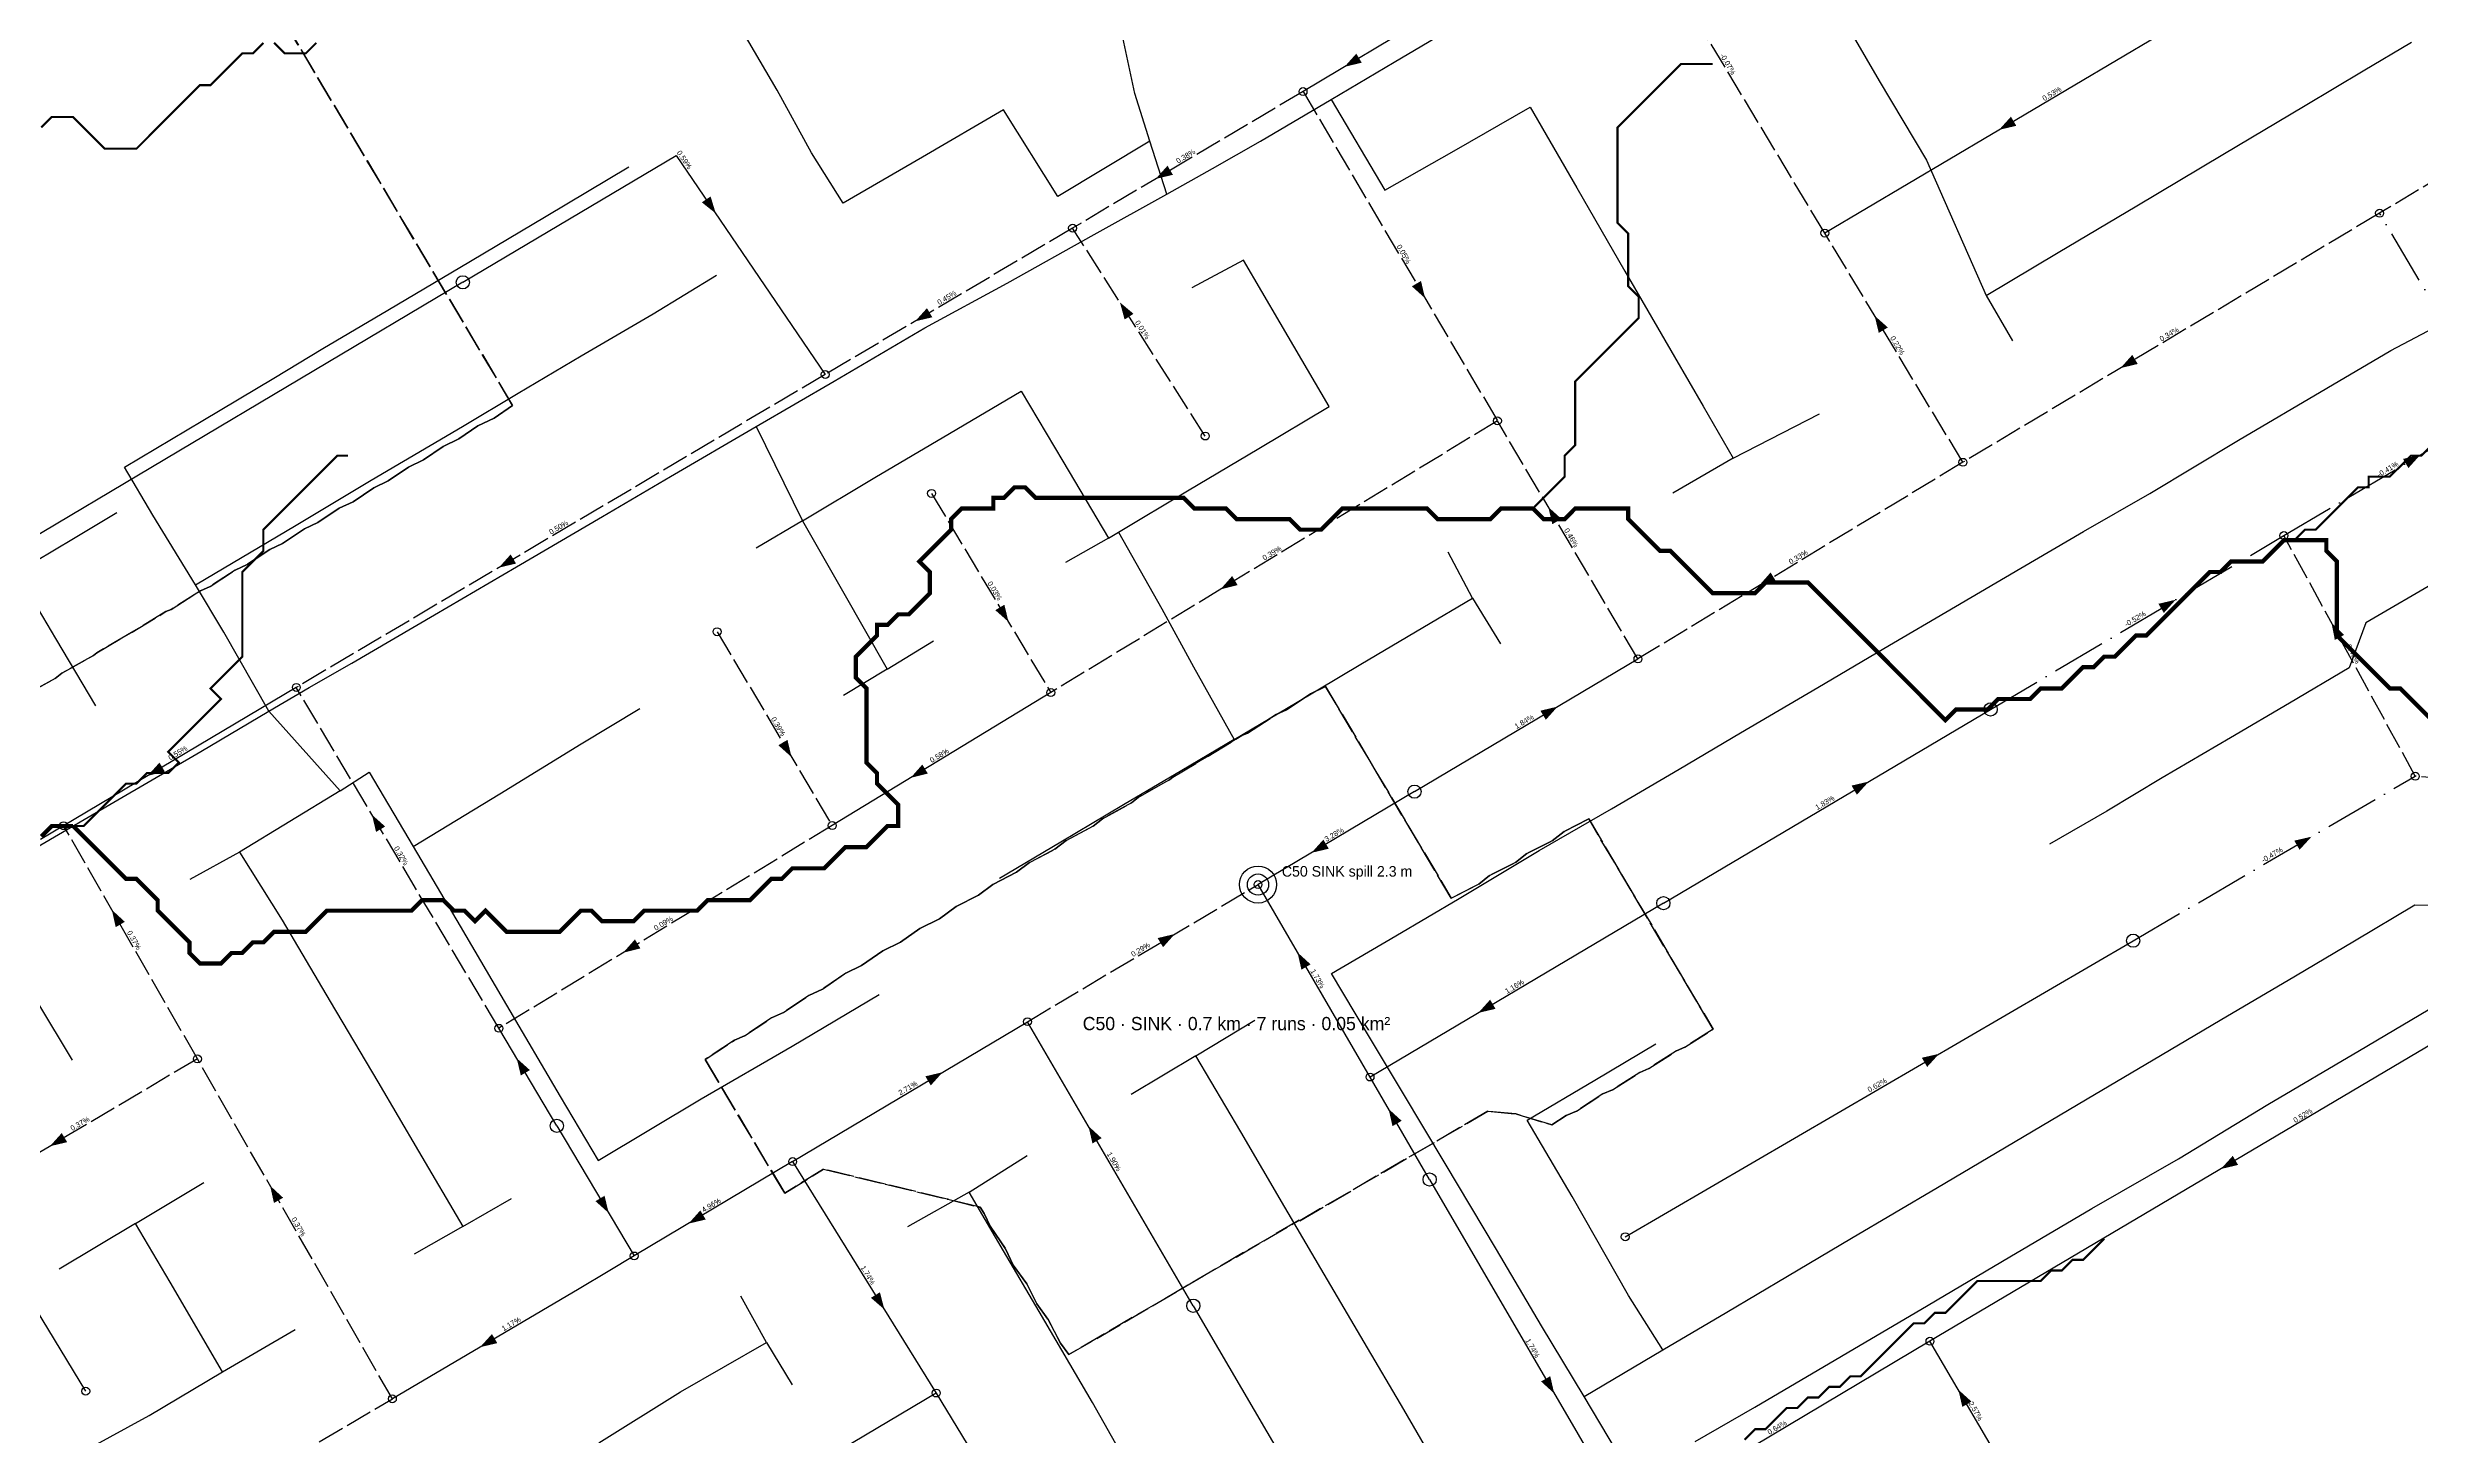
# Model space of a CAD drawing. Header units: metres. Extents: x 442821 to 452274, y 2561971 to 2571293.
# Drawn here: x 445674 to 446571, y 2566626 to 2567151 of the extents above; entities that cross this region are included whole.
import ezdxf
from ezdxf.enums import TextEntityAlignment as Align

# ---------------------------------------------------------------- set-up
doc = ezdxf.new("R2010")
doc.units = ezdxf.units.M
doc.header["$LTSCALE"] = 8
doc.linetypes.add('DASHDOT', pattern=[3.556, 2.54, -0.508, 0, -0.508])
doc.linetypes.add('DASHED', pattern=[1.524, 1.27, -0.254])
for name, color, linetype in [('A_ARROWS', 7, 'Continuous'), ('A_BUILT_2006', 252, 'Continuous'), ('A_CATCH_LABEL', 7, 'Continuous'), ('A_CATCHMENTS', 7, 'Continuous'), ('A_GRADIENT', 8, 'Continuous'), ('A_JUNCTIONS', 8, 'Continuous'), ('A_OUTLET_LABEL', 7, 'Continuous'), ('A_OUTLETS', 7, 'Continuous'), ('A_RUNS', 7, 'Continuous'), ('A_STREAMS', 5, 'Continuous')]:
    doc.layers.add(name, color=color, linetype=linetype)

msp = doc.modelspace()

# ---------------------------------------------------------------- linework, layer by layer
at = {"layer": 'A_ARROWS', "color": 2}
for points in [[(446164.11, 2567143.3), (446168.58, 2567148.29), (446170.63, 2567144.86)], [(446411.65, 2567119.47), (446416.14, 2567124.45), (446418.18, 2567121.01)], [(446092.71, 2567100.93), (446097.2, 2567105.91), (446099.24, 2567102.47)], [(445926.36, 2567087.88), (445921.1, 2567092.05), (445924.41, 2567094.3)], [(446194.59, 2567055.81), (446189.61, 2567060.3), (446193.06, 2567062.34)], [(446079.21, 2567054.24), (446084.34, 2567049.92), (446080.97, 2567047.77)], [(446001.73, 2567047.07), (446006.22, 2567052.05), (446008.26, 2567048.61)], [(446364.59, 2567049.21), (446369.6, 2567044.76), (446366.18, 2567042.7)], [(446457.59, 2567029.4), (446462.05, 2567034.4), (446464.11, 2567030.96)], [(446570.96, 2566996.59), (446566.47, 2566991.61), (446564.43, 2566995.05)], [(446241.19, 2566976.89), (446246.16, 2566972.4), (446242.72, 2566970.36)], [(445844.3, 2566953.95), (445848.8, 2566958.93), (445850.83, 2566955.49)], [(446117.21, 2566945.74), (446121.64, 2566950.77), (446123.72, 2566947.35)], [(446320.84, 2566947.1), (446325.28, 2566952.13), (446327.35, 2566948.71)], [(446037.08, 2566933.41), (446032.08, 2566937.87), (446035.51, 2566939.93)], [(446478.46, 2566941.81), (446473.97, 2566936.82), (446471.93, 2566940.27)], [(446537.34, 2566933.17), (446542.16, 2566928.51), (446538.65, 2566926.6)], [(446244.74, 2566901.41), (446240.26, 2566896.42), (446238.22, 2566899.86)], [(445955.02, 2566882.3), (445950.04, 2566886.78), (445953.47, 2566888.83)], [(445711.5, 2566875.25), (445715.98, 2566880.24), (445718.03, 2566876.8)], [(446000.05, 2566874.47), (446004.47, 2566879.5), (446006.55, 2566876.09)], [(446362.4, 2566873.07), (446357.91, 2566868.09), (446355.88, 2566871.53)], [(445796.34, 2566860.54), (445801.33, 2566856.06), (445797.89, 2566854.02)], [(446529.83, 2566852.22), (446525.31, 2566847.27), (446523.3, 2566850.72)], [(445697.98, 2566824.58), (445702.9, 2566820.02), (445699.43, 2566818.03)], [(445891.35, 2566808.35), (445895.78, 2566813.39), (445897.86, 2566809.97)], [(445851.08, 2566768.45), (445856.07, 2566763.97), (445852.63, 2566761.93)], [(446389, 2566770.13), (446384.47, 2566765.17), (446382.46, 2566768.63)], [(445674.55, 2566735.18), (445679.04, 2566740.17), (445681.08, 2566736.72)], [(446495.54, 2566726.57), (446500.03, 2566731.55), (446502.06, 2566728.11)], [(445757.83, 2566720.26), (445762.75, 2566715.71), (445759.28, 2566713.72)], [(445885.86, 2566709.93), (445880.87, 2566714.41), (445884.31, 2566716.45)], [(445916.05, 2566705.92), (445920.52, 2566710.92), (445922.57, 2566707.48)], [(445990.12, 2566673.48), (445985.04, 2566677.86), (445988.44, 2566679.97)], [(445837.22, 2566659.21), (445841.72, 2566664.18), (445843.75, 2566660.74)], [(446243.43, 2566641.71), (446238.48, 2566646.23), (446241.94, 2566648.24)], [(446396.26, 2566643.15), (446401.22, 2566638.64), (446397.77, 2566636.62)]]:
    msp.add_solid(points, dxfattribs=at)
at = {"layer": 'A_ARROWS', "color": 1}
for points in [[(446151.65, 2566846.13), (446156.13, 2566851.12), (446158.17, 2566847.68)], [(446099.99, 2566815.43), (446095.51, 2566810.44), (446093.46, 2566813.88)], [(446146.35, 2566808.47), (446151.3, 2566803.95), (446147.84, 2566801.93)], [(446214.71, 2566785.6), (446219.2, 2566790.58), (446221.24, 2566787.14)], [(446012.16, 2566763.17), (446007.68, 2566758.18), (446005.63, 2566761.61)], [(446180.79, 2566749.32), (446185.74, 2566744.79), (446182.28, 2566742.78)], [(446067.31, 2566742.77), (446072.27, 2566738.25), (446068.81, 2566736.23)]]:
    msp.add_solid(points, dxfattribs=at)
at = {"layer": 'A_BUILT_2006', "color": 252}
for points in [[(446084.79, 2567133.27), (446076.11, 2567173.87)], [(446350.7, 2567164.88), (446366.38, 2567138.05)], [(445949.54, 2567134.51), (445934.6, 2567160.12)], [(446182.92, 2567145.04), (446203.8, 2567157.36)], [(446549.32, 2567141.73), (446567.68, 2567152.66)], [(446159.11, 2567130.99), (446182.92, 2567145.04)], [(445962.52, 2567110.73), (445949.54, 2567134.51)], [(446366.38, 2567138.05), (446384.22, 2567107.97)], [(446527.39, 2567128.67), (446549.32, 2567141.73)], [(446035.2, 2567127), (446004.56, 2567109.18)], [(446055.69, 2567094.33), (446035.2, 2567127)], [(446090.55, 2567115.18), (446084.79, 2567133.27)], [(446132.3, 2567115.17), (446159.11, 2567130.99)], [(446159.11, 2567130.99), (446179.39, 2567096.61)], [(446205.56, 2567111.59), (446234.38, 2567128.09)], [(446234.38, 2567128.09), (446252.05, 2567097.53)], [(446496.23, 2567110.12), (446527.39, 2567128.67)], [(445974.51, 2567091.7), (445962.52, 2567110.73)], [(446004.56, 2567109.18), (445974.51, 2567091.7)], [(446090.55, 2567115.18), (446055.69, 2567094.33)], [(446096.92, 2567095.17), (446090.55, 2567115.18)], [(446114.21, 2567104.81), (446132.3, 2567115.17)], [(446179.39, 2567096.61), (446205.56, 2567111.59)], [(446384.22, 2567107.97), (446406.84, 2567056.89)], [(446463.7, 2567090.74), (446496.23, 2567110.12)], [(445862.24, 2567086.87), (445893.47, 2567105.46)], [(446096.92, 2567095.17), (446114.21, 2567104.81)], [(446069.51, 2567079.89), (446096.92, 2567095.17)], [(446252.05, 2567097.53), (446270.14, 2567066.07)], [(446434.06, 2567073.1), (446463.7, 2567090.74)], [(445833.59, 2567069.82), (445862.24, 2567086.87)], [(446036.6, 2567061.53), (446069.51, 2567079.89)], [(446406.84, 2567056.89), (446434.06, 2567073.1)], [(445802.38, 2567051.25), (445833.59, 2567069.82)], [(445902.7, 2567049.93), (445926.7, 2567064.55)], [(446125.87, 2567070.18), (446106.42, 2567059.71)], [(446139.79, 2567046.47), (446125.87, 2567070.18)], [(446270.14, 2567066.07), (446288.96, 2567033.71)], [(446005.48, 2567044.56), (446036.6, 2567061.53)], [(446406.84, 2567056.89), (446416.73, 2567039.76)], [(445777.71, 2567036.75), (445802.38, 2567051.25)], [(445875.43, 2567034.07), (445902.7, 2567049.93)], [(445971.11, 2567024.47), (446005.48, 2567044.56)], [(446158.34, 2567014.87), (446139.79, 2567046.47)], [(446559.83, 2567036.05), (446590.2, 2567052.06)], [(445759.19, 2567025.54), (445777.71, 2567036.75)], [(446535.67, 2567021.84), (446559.83, 2567036.05)], [(445851.67, 2567019.94), (445875.43, 2567034.07)], [(446288.96, 2567033.71), (446299.8, 2567014.97)], [(445732.33, 2567009.56), (445759.19, 2567025.54)], [(445830.57, 2567007.25), (445851.67, 2567019.94)], [(445941.68, 2567007.29), (445971.11, 2567024.47)], [(446014.7, 2567004.72), (446041.82, 2567020.72)], [(446041.82, 2567020.72), (446057.56, 2566994.22)], [(446502.26, 2567002.19), (446535.67, 2567021.84)], [(445702.7, 2566991.92), (445732.33, 2567009.56)], [(446131.71, 2566999.02), (446158.34, 2567014.87)], [(446299.8, 2567014.97), (446311.15, 2566995.35)], [(446311.15, 2566995.35), (446343.79, 2567012.15)], [(445796.05, 2566987.01), (445830.57, 2567007.25)], [(445909.3, 2566988.36), (445941.68, 2567007.29)], [(445941.68, 2567007.29), (445959.12, 2566971.64)], [(445986.57, 2566987.98), (446014.7, 2567004.72)], [(446468.67, 2566982), (446502.26, 2567002.19)], [(445713.48, 2566973.76), (445702.7, 2566991.92)], [(446057.56, 2566994.22), (446074.82, 2566965.15)], [(446104.74, 2566982.96), (446131.71, 2566999.02)], [(446311.15, 2566995.35), (446288.28, 2566982.07)], [(445767.63, 2566970.01), (445796.05, 2566987.01)], [(445883.54, 2566973.3), (445909.3, 2566988.36)], [(445959.12, 2566971.64), (445986.57, 2566987.98)], [(446078.65, 2566967.36), (446104.74, 2566982.96)], [(446443.54, 2566967.66), (446468.67, 2566982)], [(445683.53, 2566965), (445699.87, 2566974.85)], [(445729.65, 2566947.39), (445713.48, 2566973.76)], [(445850.98, 2566954.26), (445883.54, 2566973.3)], [(445661.88, 2566952.15), (445683.53, 2566965)], [(445729.65, 2566947.39), (445767.63, 2566970.01)], [(445959.12, 2566971.64), (445941.63, 2566961.29)], [(445959.12, 2566971.64), (445974.28, 2566945.12)], [(446074.82, 2566965.15), (446058.66, 2566955.89)], [(446074.82, 2566965.15), (446078.65, 2566967.36)], [(446078.65, 2566967.36), (446095.03, 2566938.38)], [(446419.94, 2566953.79), (446443.54, 2566967.66)], [(446212.59, 2566942.39), (446203.33, 2566959.76)], [(445661.88, 2566952.15), (445676.68, 2566927.16)], [(445740.35, 2566929.6), (445729.65, 2566947.39)], [(445819.99, 2566936.14), (445850.98, 2566954.26)], [(446395.22, 2566939.25), (446419.94, 2566953.79)], [(446578.45, 2566949.52), (446550.34, 2566933.13)], [(445974.28, 2566945.12), (445991.15, 2566915.61)], [(446095.03, 2566938.38), (446107.05, 2566916.47)], [(446193.78, 2566931.26), (446212.59, 2566942.39)], [(446212.59, 2566942.39), (446223.17, 2566925.12)], [(446368.14, 2566923.33), (446395.22, 2566939.25)], [(445757.38, 2566899.64), (445740.35, 2566929.6)], [(445788.71, 2566917.85), (445819.99, 2566936.14)], [(446170.36, 2566917.41), (446193.78, 2566931.26)], [(446550.34, 2566933.13), (446544.07, 2566916.05)], [(445676.68, 2566927.16), (445691.83, 2566901.72)], [(445991.15, 2566915.61), (446008.75, 2566926.3)], [(446343.19, 2566908.66), (446368.14, 2566923.33)], [(445772.54, 2566908.58), (445788.71, 2566917.85)], [(445991.15, 2566915.61), (445974.67, 2566905.6)], [(446107.05, 2566916.47), (446122.37, 2566889.02)], [(446145.57, 2566902.74), (446170.36, 2566917.41)], [(446544.07, 2566916.05), (446521.44, 2566902.74)], [(445757.38, 2566899.64), (445772.54, 2566908.58)], [(445875.4, 2566887.37), (445897.62, 2566900.75)], [(446122.37, 2566889.02), (446145.57, 2566902.74)], [(446313.94, 2566891.46), (446343.19, 2566908.66)], [(446521.44, 2566902.74), (446499.16, 2566889.63)], [(445731.63, 2566884.48), (445757.38, 2566899.64)], [(445757.38, 2566899.64), (445784.28, 2566869.57)], [(445700.21, 2566866.11), (445731.63, 2566884.48)], [(445844.7, 2566868.46), (445875.4, 2566887.37)], [(446122.37, 2566889.02), (446102.55, 2566877.27)], [(446290.64, 2566877.76), (446313.94, 2566891.46)], [(446499.16, 2566889.63), (446473.31, 2566874.43)], [(445784.28, 2566869.57), (445795.28, 2566876.57)], [(445795.28, 2566876.57), (445811.88, 2566848.46)], [(446102.55, 2566877.27), (446080.56, 2566864.24)], [(446265.08, 2566862.73), (446290.64, 2566877.76)], [(446473.31, 2566874.43), (446452.38, 2566861.91)], [(445669.64, 2566848.23), (445700.21, 2566866.11)], [(445784.28, 2566869.57), (445746.22, 2566846.43)], [(445811.88, 2566848.46), (445844.7, 2566868.46)], [(446080.56, 2566864.24), (446056.88, 2566850.2)], [(446237.7, 2566846.96), (446265.08, 2566862.73)], [(446452.38, 2566861.91), (446430.68, 2566849.34)], [(445811.88, 2566848.46), (445829.68, 2566818.44)], [(446056.88, 2566850.2), (446033.69, 2566836.46)], [(446207.46, 2566828.85), (446237.7, 2566846.96)], [(445746.22, 2566846.43), (445727.45, 2566836)], [(445746.22, 2566846.43), (445762.42, 2566820.71)], [(446183.49, 2566814.76), (446207.46, 2566828.85)], [(445762.42, 2566820.71), (445780.6, 2566789.87)], [(446546.04, 2566812.89), (446568.91, 2566826.41)], [(446568.91, 2566826.41), (446606.53, 2566825.81)], [(445829.68, 2566818.44), (445847.24, 2566788.56)], [(446159.24, 2566800.5), (446183.49, 2566814.76)], [(446523.71, 2566799.67), (446546.04, 2566812.89)], [(446172.85, 2566777.74), (446159.24, 2566800.5)], [(446495.29, 2566782.86), (446523.71, 2566799.67)], [(445669.83, 2566789.55), (445682.96, 2566767.73)], [(445780.6, 2566789.87), (445798.54, 2566759.47)], [(445847.24, 2566788.56), (445867.48, 2566754.05)], [(445955.22, 2566773.06), (445988.13, 2566792.54)], [(446547.91, 2566771.42), (446580.8, 2566790.79)], [(446107.93, 2566769.41), (446130.28, 2566782.85)], [(446186.05, 2566755.64), (446172.85, 2566777.74)], [(446469.91, 2566767.84), (446495.29, 2566782.86)], [(445920.8, 2566753.13), (445955.22, 2566773.06)], [(446107.93, 2566769.41), (446083.46, 2566754.69)], [(446124.87, 2566740.6), (446107.93, 2566769.41)], [(446258.76, 2566760.16), (446281.88, 2566773.88)], [(446444.92, 2566753.06), (446469.91, 2566767.84)], [(446513.36, 2566750.93), (446547.91, 2566771.42)], [(445798.54, 2566759.47), (445813.96, 2566733.32)], [(446233.19, 2566745), (446258.76, 2566760.16)], [(445867.48, 2566754.05), (445881.93, 2566729.85)], [(445881.93, 2566729.85), (445920.8, 2566753.13)], [(446202.15, 2566728.69), (446186.05, 2566755.64)], [(446417.07, 2566736.58), (446444.92, 2566753.06)], [(446479.5, 2566730.39), (446513.36, 2566750.93)], [(446141.58, 2566712.16), (446124.87, 2566740.6)], [(446250.26, 2566716.14), (446233.19, 2566745)], [(445813.96, 2566733.32), (445830.73, 2566704.89)], [(446022.15, 2566717.8), (446044.13, 2566731.69)], [(446388.32, 2566719.57), (446417.07, 2566736.58)], [(446446.78, 2566711.61), (446479.5, 2566730.39)], [(445706.94, 2566705.99), (445732.82, 2566721.48)], [(446221.56, 2566696.2), (446202.15, 2566728.69)], [(445830.73, 2566704.89), (445849.12, 2566715.43)], [(446022.15, 2566717.8), (445998.88, 2566704.71)], [(446035.19, 2566695.61), (446022.15, 2566717.8)], [(446156.48, 2566686.81), (446141.58, 2566712.16)], [(446271.54, 2566678.72), (446250.26, 2566716.14)], [(446355.89, 2566700.38), (446388.32, 2566719.57)], [(445706.94, 2566705.99), (445678, 2566688.66)], [(445719.97, 2566683.77), (445706.94, 2566705.99)], [(445830.73, 2566704.89), (445812.35, 2566694.35)], [(446415.76, 2566693.34), (446446.78, 2566711.61)], [(446048.63, 2566672.74), (446035.19, 2566695.61)], [(446238.66, 2566667.28), (446221.56, 2566696.2)], [(446331.66, 2566686.05), (446355.89, 2566700.38)], [(446171.62, 2566661.06), (446156.48, 2566686.81)], [(446308.69, 2566672.46), (446331.66, 2566686.05)], [(446384.81, 2566675.11), (446415.76, 2566693.34)], [(445739.83, 2566649.92), (445719.97, 2566683.77)], [(445945.57, 2566660.93), (445935.79, 2566678.44)], [(446284.56, 2566658.18), (446271.54, 2566678.72)], [(446068.89, 2566638.26), (446048.63, 2566672.74)], [(446254.8, 2566640.57), (446238.66, 2566667.28)], [(446284.56, 2566658.18), (446308.69, 2566672.46)], [(446352.12, 2566655.87), (446384.81, 2566675.11)], [(445739.83, 2566649.92), (445767.29, 2566665.93)], [(445912.98, 2566642.35), (445945.57, 2566660.93)], [(445945.57, 2566660.93), (445955.3, 2566644.94)], [(446186.54, 2566635.67), (446171.62, 2566661.06)], [(446254.8, 2566640.57), (446284.56, 2566658.18)], [(445712.06, 2566633.35), (445739.83, 2566649.92)], [(446319.24, 2566636.51), (446352.12, 2566655.87)], [(445882.1, 2566623.07), (445912.98, 2566642.35)], [(446273.24, 2566609.43), (446254.8, 2566640.57)], [(445689.23, 2566620.89), (445712.06, 2566633.35)], [(446086, 2566607.92), (446068.89, 2566638.26)], [(446201.73, 2566609.52), (446186.54, 2566635.67)], [(446296.76, 2566623.56), (446319.24, 2566636.51)]]:
    msp.add_lwpolyline(points, dxfattribs=at)
at = {"layer": 'A_CATCHMENTS', "color": 2, "linetype": 'DASHED'}
msp.add_lwpolyline([(445665.93, 2566906.29), (445676.48, 2566911.97), (445679.08, 2566914.01), (445691.09, 2566920.77), (445692.25, 2566921.71), (445705.4, 2566929.42), (445705.72, 2566929.55), (445718.44, 2566937.33), (445720.44, 2566938.17), (445731.5, 2566945.2), (445735.15, 2566946.81), (445744.57, 2566953.05), (445749.21, 2566955.19), (445757.69, 2566960.84), (445762.54, 2566963.09), (445770.8, 2566968.62), (445775.87, 2566970.99), (445783.92, 2566976.4), (445789.2, 2566978.89), (445797.03, 2566984.18), (445802.53, 2566986.79), (445810.14, 2566991.97), (445815.86, 2566994.69), (445823.26, 2566999.75), (445829.18, 2567002.59), (445836.37, 2567007.53), (445842.51, 2567010.49), (445849.49, 2567015.31), (445694.78, 2567275.52)], dxfattribs=at)
at = {"layer": 'A_CATCHMENTS', "color": 4, "linetype": 'DASHED'}
msp.add_lwpolyline([(445694.78, 2567275.52), (445849.49, 2567015.31), (445842.51, 2567010.49), (445836.37, 2567007.53), (445829.18, 2567002.59), (445823.26, 2566999.75), (445815.86, 2566994.69), (445810.14, 2566991.97), (445802.53, 2566986.79), (445797.03, 2566984.18), (445789.2, 2566978.89), (445783.92, 2566976.4), (445775.87, 2566970.99), (445770.8, 2566968.62), (445762.54, 2566963.09), (445757.69, 2566960.84), (445749.21, 2566955.19), (445744.57, 2566953.05), (445735.15, 2566946.81), (445731.5, 2566945.2), (445720.44, 2566938.17), (445718.44, 2566937.33), (445705.72, 2566929.55), (445705.4, 2566929.42), (445692.25, 2566921.71), (445691.09, 2566920.77), (445679.08, 2566914.01), (445676.48, 2566911.97), (445665.93, 2566906.29)], dxfattribs=at)
at = {"layer": 'A_CATCHMENTS', "color": 2, "linetype": 'DASHED'}
msp.add_lwpolyline([(446025.66, 2566830.06), (446017.33, 2566825.82), (446011.02, 2566821.22), (446003.51, 2566817.5), (445996.26, 2566812.34), (445989.57, 2566809.12), (445981.49, 2566803.47), (445975.54, 2566800.66), (445966.72, 2566794.6), (445961.5, 2566792.19), (445951.95, 2566785.73), (445947.47, 2566783.71), (445937.18, 2566776.88), (445933.45, 2566775.23), (445922.31, 2566767.97), (445952.42, 2566717.42), (445967.15, 2566726.55), (445990.47, 2566720.82), (445990.61, 2566720.83), (446013.85, 2566715.12), (446014.07, 2566715.11), (446026.3, 2566712.1), (446027.89, 2566709.71), (446030.07, 2566704.98), (446035.94, 2566696.41), (446038.89, 2566690.26), (446043.98, 2566683.1), (446047.74, 2566675.55), (446051.99, 2566669.77), (446056.68, 2566660.73), (446059.93, 2566656.4), (446147.01, 2566707.26), (446147.23, 2566707.01), (446218.3, 2566748.38), (446228.88, 2566747.38), (446242.55, 2566743.28), (446247.97, 2566746.78), (446251.8, 2566748.46), (446261.87, 2566754.94), (446265.49, 2566756.52), (446275.78, 2566763.09), (446279.17, 2566764.57), (446289.68, 2566771.25), (446292.85, 2566772.62), (446303.58, 2566779.4), (446256.48, 2566858.93), (446247.14, 2566854.23), (446242.61, 2566850.71), (446233.06, 2566845.86), (446228.75, 2566842.5), (446218.97, 2566837.5), (446214.88, 2566834.29), (446204.52, 2566828.95), (446156.98, 2566909.01), (446151.24, 2566906.27), (446142.21, 2566900.19), (446138.24, 2566898.38), (446127.42, 2566891.39), (446125.26, 2566890.46), (446112.62, 2566882.64), (446112.3, 2566882.51), (446099.21, 2566874.76), (446098.01, 2566873.78), (446086.13, 2566867.01), (446083.56, 2566864.99), (446072.66, 2566859.01), (446069.09, 2566856.25), (446058.82, 2566850.72), (446054.62, 2566847.51), (446044.99, 2566842.42), (446040.14, 2566838.78), (446031.16, 2566834.12), (446025.66, 2566830.06)], close=True, dxfattribs=at)
at = {"layer": 'A_CATCHMENTS', "color": 1, "linetype": 'DASHED'}
msp.add_lwpolyline([(446030.07, 2566704.98), (446027.89, 2566709.71), (446026.3, 2566712.1), (446014.07, 2566715.11), (446013.85, 2566715.12), (445990.61, 2566720.83), (445990.47, 2566720.82), (445967.15, 2566726.55), (445952.42, 2566717.42), (445922.31, 2566767.97), (445933.45, 2566775.23), (445937.18, 2566776.88), (445947.47, 2566783.71), (445951.95, 2566785.73), (445961.5, 2566792.19), (445966.72, 2566794.6), (445975.54, 2566800.66), (445981.49, 2566803.47), (445989.57, 2566809.12), (445996.26, 2566812.34), (446003.51, 2566817.5), (446011.02, 2566821.22), (446017.33, 2566825.82), (446025.66, 2566830.06), (446031.16, 2566834.12), (446040.14, 2566838.78), (446044.99, 2566842.42), (446054.62, 2566847.51), (446058.82, 2566850.72), (446069.09, 2566856.25), (446072.66, 2566859.01), (446083.56, 2566864.99), (446086.13, 2566867.01), (446098.01, 2566873.78), (446099.21, 2566874.76), (446112.3, 2566882.51), (446112.62, 2566882.64), (446125.26, 2566890.46), (446127.42, 2566891.39), (446138.24, 2566898.38), (446142.21, 2566900.19), (446151.24, 2566906.27), (446156.98, 2566909.01), (446204.52, 2566828.95), (446214.88, 2566834.29), (446218.97, 2566837.5), (446228.75, 2566842.5), (446233.06, 2566845.86), (446242.61, 2566850.71), (446247.14, 2566854.23), (446256.48, 2566858.93), (446303.58, 2566779.4), (446292.85, 2566772.62), (446289.68, 2566771.25), (446279.17, 2566764.57), (446275.78, 2566763.09), (446265.49, 2566756.52), (446261.87, 2566754.94), (446251.8, 2566748.46), (446247.97, 2566746.78), (446242.55, 2566743.28), (446228.88, 2566747.38), (446218.3, 2566748.38), (446147.23, 2566707.01), (446147.01, 2566707.26), (446059.93, 2566656.4), (446056.68, 2566660.73), (446051.99, 2566669.77), (446047.74, 2566675.55), (446043.98, 2566683.1), (446038.89, 2566690.26), (446035.94, 2566696.41), (446030.07, 2566704.98)], close=True, dxfattribs=at)
at = {"layer": 'A_JUNCTIONS'}
for centre in [(446148.44, 2567133.95), (446555.58, 2567087.96), (446061.3, 2567082.31), (446345.77, 2567080.46), (445967.76, 2567026.98), (446221.96, 2567009.45), (446111.46, 2567003.71), (446397.98, 2566993.77), (446007.96, 2566982.02), (446519.39, 2566966.05), (445926.87, 2566929.71), (446275.11, 2566919.44), (445767.74, 2566908.66), (446053.07, 2566906.72), (446569.05, 2566875.08), (445679.74, 2566856.38), (445970.39, 2566856.43), (446131.42, 2566834.12), (445844.35, 2566779.77), (446044.24, 2566782.28), (445730.32, 2566768.21), (446173.78, 2566761.35), (445955.44, 2566729.39), (445895.51, 2566693.69), (446270.31, 2566700.94), (446385.54, 2566661.45), (445688.12, 2566642.57), (445804.06, 2566639.67), (446009.72, 2566641.87)]:
    msp.add_circle(centre, 1.5, dxfattribs=at)
at = {"layer": 'A_JUNCTIONS', "color": 30}
for centre in [(445830.7, 2567061.83), (446408.46, 2566900.34), (446190.59, 2566869.25), (446284.72, 2566827.06), (446462.36, 2566812.89), (445866.28, 2566742.88), (446196.33, 2566722.62), (446106.96, 2566674.87)]:
    msp.add_circle(centre, 2.5, dxfattribs=at)
at = {"layer": 'A_OUTLETS', "color": 1}
for radius in [7, 4]:
    msp.add_circle((446131.42, 2566834.12), radius, dxfattribs=at)
at = {"layer": 'A_RUNS', "color": 2, "linetype": 'DASHED'}
for points in [[(446345.77, 2567080.46), (446269.76, 2567206.64)], [(446653.99, 2567146.78), (446555.58, 2567087.96)], [(446148.44, 2567133.95), (446061.3, 2567082.31)], [(446148.44, 2567133.95), (446221.96, 2567009.45)], [(446061.3, 2567082.31), (445967.76, 2567026.98)], [(446111.46, 2567003.71), (446061.3, 2567082.31)], [(446397.98, 2566993.77), (446345.77, 2567080.46)], [(446555.58, 2567087.96), (446397.98, 2566993.77)], [(445967.76, 2567026.98), (445767.74, 2566908.66)], [(446221.96, 2567009.45), (446053.07, 2566906.72)], [(446275.11, 2566919.44), (446221.96, 2567009.45)], [(446397.98, 2566993.77), (446275.11, 2566919.44)], [(446007.96, 2566982.02), (446053.07, 2566906.72)], [(446569.05, 2566875.08), (446519.39, 2566966.05)], [(445926.87, 2566929.71), (445970.39, 2566856.43)], [(445844.35, 2566779.77), (445767.74, 2566908.66)], [(446630.1, 2566870.15), (446569.05, 2566875.08)], [(445679.74, 2566856.38), (445422.16, 2566703.75)], [(445730.32, 2566768.21), (445679.74, 2566856.38)], [(445970.39, 2566856.43), (445844.35, 2566779.77)], [(445730.32, 2566768.21), (445643.11, 2566716.57)], [(445804.06, 2566639.67), (445730.32, 2566768.21)], [(445734.37, 2566598.81), (445804.06, 2566639.67)]]:
    msp.add_lwpolyline(points, dxfattribs=at)
at = {"layer": 'A_RUNS', "color": 2}
for points in [[(446519.09, 2567183.07), (446345.77, 2567080.46)], [(446196.21, 2567162.43), (446148.44, 2567133.95)], [(445830.7, 2567061.83), (445911.43, 2567109.83), (445967.76, 2567026.98)], [(446190.59, 2566869.25), (446275.11, 2566919.44)], [(445767.74, 2566908.66), (445679.74, 2566856.38)], [(446053.07, 2566906.72), (445970.39, 2566856.43)], [(446284.72, 2566827.06), (446408.46, 2566900.34)], [(446270.31, 2566700.94), (446462.36, 2566812.89)], [(445866.28, 2566742.88), (445844.35, 2566779.77)], [(446682.65, 2566777.73), (446585.64, 2566779.91), (446385.54, 2566661.45)], [(445866.28, 2566742.88), (445895.51, 2566693.69)], [(445955.44, 2566729.39), (445895.51, 2566693.69)], [(445955.44, 2566729.39), (446009.72, 2566641.87)], [(446196.33, 2566722.62), (446271.48, 2566593.52)], [(445688.12, 2566642.57), (445643.11, 2566716.57)], [(445895.51, 2566693.69), (445885.68, 2566687.84), (445874.68, 2566681.29), (445804.06, 2566639.67)], [(446106.96, 2566674.87), (446184.74, 2566541.68)], [(446385.54, 2566661.45), (446271.48, 2566593.52)], [(446417.38, 2566607.09), (446385.54, 2566661.45)], [(446009.72, 2566641.87), (445789.39, 2566510.83)], [(446009.72, 2566641.87), (446052.72, 2566571.13)]]:
    msp.add_lwpolyline(points, dxfattribs=at)
at = {"layer": 'A_RUNS', "color": 2, "linetype": 'DASHDOT'}
for points in [[(446599.6, 2567013.55), (446555.58, 2567087.96)], [(446519.39, 2566966.05), (446599.6, 2567013.55)], [(446408.46, 2566900.34), (446519.39, 2566966.05)], [(446462.36, 2566812.89), (446569.05, 2566875.08)]]:
    msp.add_lwpolyline(points, dxfattribs=at)
at = {"layer": 'A_RUNS', "color": 4}
msp.add_lwpolyline([(445830.7, 2567061.83), (445436.13, 2566827.24), (445201.18, 2566933.06)], dxfattribs=at)
at = {"layer": 'A_RUNS', "color": 1}
for points in [[(446190.59, 2566869.25), (446131.42, 2566834.12)], [(446173.78, 2566761.35), (446131.42, 2566834.12)], [(446284.72, 2566827.06), (446173.78, 2566761.35)], [(445955.44, 2566729.39), (446044.24, 2566782.28)], [(446106.96, 2566674.87), (446044.24, 2566782.28)], [(446196.33, 2566722.62), (446173.78, 2566761.35)]]:
    msp.add_lwpolyline(points, dxfattribs=at)
at = {"layer": 'A_RUNS', "color": 1, "linetype": 'DASHED'}
msp.add_lwpolyline([(446044.24, 2566782.28), (446131.42, 2566834.12)], dxfattribs=at)
at = {"layer": 'A_STREAMS', "color": 5}
for points, const_width in [([(445755.3, 2567152.38), (445751.3, 2567148.38), (445747.3, 2567148.38), (445743.3, 2567144.37), (445739.3, 2567140.37), (445735.3, 2567136.37), (445731.3, 2567136.37), (445727.3, 2567132.37), (445723.3, 2567128.37), (445719.3, 2567124.37), (445715.3, 2567120.37), (445711.3, 2567116.36), (445707.3, 2567112.36), (445703.3, 2567112.36), (445699.3, 2567112.36), (445695.3, 2567112.36), (445691.3, 2567116.36), (445687.29, 2567120.37), (445683.29, 2567124.37), (445679.29, 2567124.37), (445675.29, 2567124.37), (445671.29, 2567120.37)], 0.8), ([(445775.31, 2567152.38), (445771.31, 2567148.38), (445767.31, 2567148.38), (445763.31, 2567148.38), (445759.3, 2567152.38)], 0.8), ([(446303.38, 2567144.37), (446299.38, 2567144.37), (446295.38, 2567144.37), (446291.38, 2567144.37), (446287.38, 2567140.37), (446283.38, 2567136.37), (446279.38, 2567132.37), (446275.38, 2567128.37), (446271.38, 2567124.37), (446267.37, 2567120.37), (446267.37, 2567116.36), (446267.37, 2567112.36), (446267.37, 2567108.36), (446267.37, 2567104.36), (446267.37, 2567100.36), (446267.37, 2567096.36), (446267.37, 2567092.36), (446267.37, 2567088.35), (446267.37, 2567084.35), (446271.38, 2567080.35), (446271.38, 2567076.35), (446271.38, 2567072.35), (446271.38, 2567068.35), (446271.38, 2567064.35), (446271.38, 2567060.34), (446275.38, 2567056.34), (446275.38, 2567052.34), (446275.38, 2567048.34), (446271.38, 2567044.34), (446267.37, 2567040.34), (446263.37, 2567036.34), (446259.37, 2567032.33), (446255.37, 2567028.33), (446251.37, 2567024.33), (446251.37, 2567020.33), (446251.37, 2567016.33), (446251.37, 2567012.33), (446251.37, 2567008.33), (446251.37, 2567004.32), (446251.37, 2567000.32), (446247.37, 2566996.32), (446247.37, 2566992.32), (446247.37, 2566988.32), (446243.37, 2566984.32), (446239.37, 2566980.32), (446235.37, 2566976.32)], 0.8), ([(446575.42, 2567000.32), (446571.42, 2566996.32), (446567.42, 2566996.32), (446563.42, 2566992.32), (446559.41, 2566988.32), (446555.41, 2566988.32), (446551.41, 2566988.32), (446551.41, 2566984.32), (446547.41, 2566984.32), (446543.41, 2566980.32), (446539.41, 2566976.32), (446535.41, 2566972.31), (446531.41, 2566968.31), (446527.41, 2566968.31), (446523.41, 2566964.31)], 0.8), ([(445787.31, 2566996.32), (445783.31, 2566996.32), (445779.31, 2566992.32), (445775.31, 2566988.32), (445771.31, 2566984.32), (445767.31, 2566980.32), (445763.31, 2566976.32), (445759.3, 2566972.31), (445755.3, 2566968.31), (445755.3, 2566964.31), (445755.3, 2566960.31), (445751.3, 2566956.31), (445747.3, 2566952.31), (445747.3, 2566948.31), (445747.3, 2566944.3), (445747.3, 2566940.3), (445747.3, 2566936.3), (445747.3, 2566932.3), (445747.3, 2566928.3), (445747.3, 2566924.3), (445747.3, 2566920.3), (445743.3, 2566916.29), (445739.3, 2566912.29), (445735.3, 2566908.29), (445739.3, 2566904.29), (445735.3, 2566900.29), (445731.3, 2566896.29), (445727.3, 2566892.29), (445723.3, 2566888.28), (445719.3, 2566884.28), (445723.3, 2566880.28), (445719.3, 2566876.28), (445715.3, 2566876.28), (445711.3, 2566876.28), (445707.3, 2566872.28), (445703.3, 2566872.28), (445699.3, 2566868.28), (445695.3, 2566864.28), (445691.3, 2566860.27), (445687.29, 2566856.27), (445683.29, 2566856.27)], 0.8), ([(446235.37, 2566976.32), (446231.37, 2566976.32), (446227.37, 2566976.32), (446223.37, 2566976.32), (446219.37, 2566972.31), (446215.37, 2566972.31), (446211.37, 2566972.31), (446207.37, 2566972.31), (446203.37, 2566972.31), (446199.37, 2566972.31), (446195.36, 2566976.32), (446191.36, 2566976.32), (446187.36, 2566976.32), (446183.36, 2566976.32), (446179.36, 2566976.32), (446175.36, 2566976.32), (446171.36, 2566976.32), (446167.36, 2566976.32), (446163.36, 2566976.32), (446159.36, 2566972.31), (446155.36, 2566968.31), (446151.36, 2566968.31), (446147.36, 2566968.31), (446143.36, 2566972.31), (446139.36, 2566972.31), (446135.36, 2566972.31), (446131.36, 2566972.31), (446127.36, 2566972.31), (446123.35, 2566972.31), (446119.35, 2566976.32), (446115.35, 2566976.32), (446111.35, 2566976.32), (446107.35, 2566976.32), (446103.35, 2566980.32), (446099.35, 2566980.32), (446095.35, 2566980.32), (446091.35, 2566980.32), (446087.35, 2566980.32), (446083.35, 2566980.32), (446079.35, 2566980.32), (446075.35, 2566980.32), (446071.35, 2566980.32), (446067.35, 2566980.32), (446063.35, 2566980.32), (446059.35, 2566980.32), (446055.35, 2566980.32), (446051.34, 2566980.32), (446047.34, 2566980.32), (446043.34, 2566984.32), (446039.34, 2566984.32), (446035.34, 2566980.32), (446031.34, 2566980.32), (446031.34, 2566976.32), (446027.34, 2566976.32), (446023.34, 2566976.32), (446019.34, 2566976.32), (446015.34, 2566972.31), (446015.34, 2566968.31), (446011.34, 2566964.31), (446007.34, 2566960.31), (446003.34, 2566956.31), (446007.34, 2566952.31), (446007.34, 2566948.31), (446007.34, 2566944.3), (446003.34, 2566940.3), (445999.34, 2566936.3), (445995.34, 2566936.3), (445991.34, 2566932.3), (445987.34, 2566932.3), (445987.34, 2566928.3), (445983.34, 2566924.3), (445979.33, 2566920.3), (445979.33, 2566916.29), (445979.33, 2566912.29), (445983.34, 2566908.29), (445983.34, 2566904.29), (445983.34, 2566900.29), (445983.34, 2566896.29), (445983.34, 2566892.29), (445983.34, 2566888.28), (445983.34, 2566884.28), (445983.34, 2566880.28), (445987.34, 2566876.28), (445987.34, 2566872.28), (445991.34, 2566868.28), (445995.34, 2566864.28), (445995.34, 2566860.27), (445995.34, 2566856.27), (445991.34, 2566856.27), (445987.34, 2566852.27), (445983.34, 2566848.27), (445979.33, 2566848.27), (445975.33, 2566848.27), (445971.33, 2566844.27), (445967.33, 2566840.27), (445963.33, 2566840.27), (445959.33, 2566840.27), (445955.33, 2566840.27), (445951.33, 2566836.27), (445947.33, 2566836.27), (445943.33, 2566832.26), (445939.33, 2566828.26), (445935.33, 2566828.26), (445931.33, 2566828.26), (445927.33, 2566828.26), (445923.33, 2566828.26), (445919.33, 2566824.26), (445915.33, 2566824.26), (445911.33, 2566824.26), (445907.32, 2566824.26), (445903.32, 2566824.26), (445899.32, 2566824.26), (445895.32, 2566820.26), (445891.32, 2566820.26), (445887.32, 2566820.26), (445883.32, 2566820.26), (445879.32, 2566824.26), (445875.32, 2566824.26), (445871.32, 2566820.26), (445867.32, 2566816.26), (445863.32, 2566816.26), (445859.32, 2566816.26), (445855.32, 2566816.26), (445851.32, 2566816.26), (445847.32, 2566816.26), (445843.32, 2566820.26), (445839.32, 2566824.26), (445835.32, 2566820.26), (445831.31, 2566824.26), (445827.31, 2566824.26), (445823.31, 2566828.26), (445819.31, 2566828.26), (445815.31, 2566828.26), (445811.31, 2566824.26), (445807.31, 2566824.26), (445803.31, 2566824.26), (445799.31, 2566824.26), (445795.31, 2566824.26), (445791.31, 2566824.26), (445787.31, 2566824.26), (445783.31, 2566824.26), (445779.31, 2566824.26), (445775.31, 2566820.26), (445771.31, 2566816.26), (445767.31, 2566816.26), (445763.31, 2566816.26), (445759.3, 2566816.26), (445755.3, 2566812.26), (445751.3, 2566812.26), (445747.3, 2566808.26), (445743.3, 2566808.26), (445739.3, 2566804.26), (445735.3, 2566804.26), (445731.3, 2566804.26), (445727.3, 2566808.26), (445727.3, 2566812.26), (445723.3, 2566816.26), (445719.3, 2566820.26), (445715.3, 2566824.26), (445715.3, 2566828.26), (445711.3, 2566832.26), (445707.3, 2566836.27), (445703.3, 2566836.27), (445699.3, 2566840.27), (445695.3, 2566844.27), (445691.3, 2566848.27), (445687.29, 2566852.27), (445683.29, 2566856.27)], 1.6), ([(446523.41, 2566964.31), (446519.41, 2566964.31), (446515.41, 2566960.31), (446511.41, 2566956.31), (446507.41, 2566956.31), (446503.41, 2566956.31), (446499.41, 2566956.31), (446495.41, 2566952.31), (446491.41, 2566952.31), (446487.4, 2566948.31), (446483.4, 2566944.3), (446479.4, 2566940.3), (446475.4, 2566936.3), (446471.4, 2566932.3), (446467.4, 2566928.3), (446463.4, 2566928.3), (446459.4, 2566924.3), (446455.4, 2566920.3), (446451.4, 2566920.3), (446447.4, 2566916.29), (446443.4, 2566916.29), (446439.4, 2566912.29), (446435.4, 2566908.29), (446431.4, 2566908.29), (446427.4, 2566908.29), (446423.4, 2566904.29), (446419.4, 2566904.29), (446415.4, 2566904.29), (446411.39, 2566904.29), (446407.39, 2566900.29), (446403.39, 2566900.29), (446399.39, 2566900.29), (446395.39, 2566900.29), (446391.39, 2566896.29), (446387.39, 2566900.29), (446383.39, 2566904.29), (446379.39, 2566908.29), (446375.39, 2566912.29), (446371.39, 2566916.29), (446367.39, 2566920.3), (446363.39, 2566924.3), (446359.39, 2566928.3), (446355.39, 2566932.3), (446351.39, 2566936.3), (446347.39, 2566940.3), (446343.39, 2566944.3), (446339.38, 2566948.31), (446335.38, 2566948.31), (446331.38, 2566948.31), (446327.38, 2566948.31), (446323.38, 2566948.31), (446319.38, 2566944.3), (446315.38, 2566944.3), (446311.38, 2566944.3), (446307.38, 2566944.3), (446303.38, 2566944.3), (446299.38, 2566948.31), (446295.38, 2566952.31), (446291.38, 2566956.31), (446287.38, 2566960.31), (446283.38, 2566960.31), (446279.38, 2566964.31), (446275.38, 2566968.31), (446271.38, 2566972.31), (446271.38, 2566976.32), (446267.37, 2566976.32), (446263.37, 2566976.32), (446259.37, 2566976.32), (446255.37, 2566976.32), (446251.37, 2566976.32), (446247.37, 2566972.31), (446243.37, 2566972.31), (446239.37, 2566972.31), (446235.37, 2566976.32)], 1.6), ([(446575.42, 2566896.29), (446571.42, 2566900.29), (446567.42, 2566904.29), (446563.42, 2566908.29), (446559.41, 2566908.29), (446555.41, 2566912.29), (446551.41, 2566916.29), (446547.41, 2566920.3), (446543.41, 2566924.3), (446539.41, 2566928.3), (446539.41, 2566932.3), (446539.41, 2566936.3), (446539.41, 2566940.3), (446539.41, 2566944.3), (446539.41, 2566948.31), (446539.41, 2566952.31), (446539.41, 2566956.31), (446535.41, 2566960.31), (446535.41, 2566964.31), (446531.41, 2566964.31), (446527.41, 2566964.31), (446523.41, 2566964.31)], 1.6), ([(445683.29, 2566856.27), (445679.29, 2566856.27), (445675.29, 2566856.27), (445671.29, 2566852.27)], 1.6), ([(446451.4, 2566700.22), (446447.4, 2566696.22), (446443.4, 2566692.22), (446439.4, 2566692.22), (446435.4, 2566688.21), (446431.4, 2566688.21), (446427.4, 2566684.21), (446423.4, 2566684.21), (446419.4, 2566684.21), (446415.4, 2566684.21), (446411.39, 2566684.21), (446407.39, 2566684.21), (446403.39, 2566684.21), (446399.39, 2566680.21), (446395.39, 2566676.21), (446391.39, 2566672.21), (446387.39, 2566672.21), (446383.39, 2566668.21), (446379.39, 2566668.21), (446375.39, 2566664.21), (446371.39, 2566660.2), (446367.39, 2566656.2), (446363.39, 2566652.2), (446359.39, 2566648.2), (446355.39, 2566648.2), (446351.39, 2566644.2), (446347.39, 2566644.2), (446343.39, 2566640.2), (446339.38, 2566640.2), (446335.38, 2566636.2), (446331.38, 2566636.2), (446327.38, 2566632.2), (446323.38, 2566628.19), (446319.38, 2566628.19), (446315.38, 2566624.19)], 0.8)]:
    msp.add_lwpolyline(points, dxfattribs=dict(at, const_width=const_width))

# ---------------------------------------------------------------- texts
at = {"layer": 'A_CATCH_LABEL', "color": 1}
msp.add_text('C50 · SINK · 0.7 km · 7 runs · 0.05 km²', height=5, dxfattribs=at).set_placement((446123.27, 2566781.56), align=Align.MIDDLE_CENTER)
at = {"layer": 'A_GRADIENT', "color": 2}
for s, rotation, p in [('-0.07%', 301.06267, (446307.76, 2567143.55)), ('0.53%', 30.62555, (446432.43, 2567131.76)), ('0.59%', -55.78776, (445913.19, 2567107.24)), ('0.38%', 30.65394, (446104.87, 2567108.13)), ('0.05%', -59.43815, (446185.2, 2567071.7)), ('0.45%', 30.60489, (446014.53, 2567054.64)), ('0.01%', 302.54734, (446086.38, 2567043.01)), ('0.34%', 30.86598, (446476.78, 2567040.87)), ('0.22%', 301.06267, (446371.87, 2567037.12)), ('-0.41%', 30.63702, (446559.49, 2566989.8)), ('0.50%', 30.60489, (445867.75, 2566967.82)), ('0.46%', 300.56185, (446248.54, 2566964.45)), ('0.39%', 31.31038, (446137.52, 2566958.09)), ('0.33%', 31.17211, (446336.55, 2566956.61)), ('0.03%', -59.07368, (446030.52, 2566944.37)), ('-0.52%', 30.63702, (446463.92, 2566933.2)), ('0.46%', 298.63168, (446544.22, 2566920.57)), ('0.39%', -59.29047, (445948.63, 2566893.07)), ('1.84%', 30.70083, (446232.85, 2566894.35)), ('0.55%', 30.71628, (445723.74, 2566882.52)), ('0.58%', 31.31038, (446011.73, 2566881.58)), ('1.83%', 30.63702, (446346.59, 2566863.7)), ('0.32%', 300.72636, (445806.04, 2566844.21)), ('-0.47%', 30.23818, (446515.71, 2566843.99)), ('0.09%', 31.31038, (445907.37, 2566818.1)), ('0.37%', 299.84186, (445705.03, 2566812.29)), ('0.62%', 30.23818, (446366.34, 2566756.92)), ('0.52%', 30.62789, (446527.34, 2566745.4)), ('0.37%', 30.63134, (445686.72, 2566742.39)), ('4.96%', 30.77856, (445925.47, 2566711.54)), ('0.37%', 299.84186, (445767.19, 2566703.94)), ('1.74%', -58.19082, (445982.58, 2566685.63)), ('1.17%', 30.51127, (445849.82, 2566666.63)), ('1.74%', -59.79502, (446233.9, 2566658.07)), ('0.64%', 30.77379, (446328.51, 2566627.49)), ('2.57%', 300.36081, (446401.46, 2566634.27))]:
    msp.add_text(s, height=2, rotation=rotation, dxfattribs=at).set_placement(p, align=Align.BOTTOM_CENTER)
at = {"layer": 'A_GRADIENT', "color": 1}
for s, rotation, p in [('3.28%', 30.70083, (446161, 2566851.69)), ('0.29%', 30.73839, (446087.83, 2566808.2)), ('1.73%', 300.20498, (446152.6, 2566797.74)), ('1.16%', 30.63702, (446229.25, 2566794.21)), ('2.71%', 30.77868, (445999.84, 2566755.83)), ('1.90%', 300.28358, (446075.6, 2566728.57))]:
    msp.add_text(s, height=2, rotation=rotation, dxfattribs=at).set_placement(p, align=Align.BOTTOM_CENTER)
at = {"layer": 'A_OUTLET_LABEL', "color": 1}
msp.add_text('C50 SINK spill 2.3 m', height=4, dxfattribs=at).set_placement((446140.42, 2566837.12))

doc.saveas('drawing.dxf')
